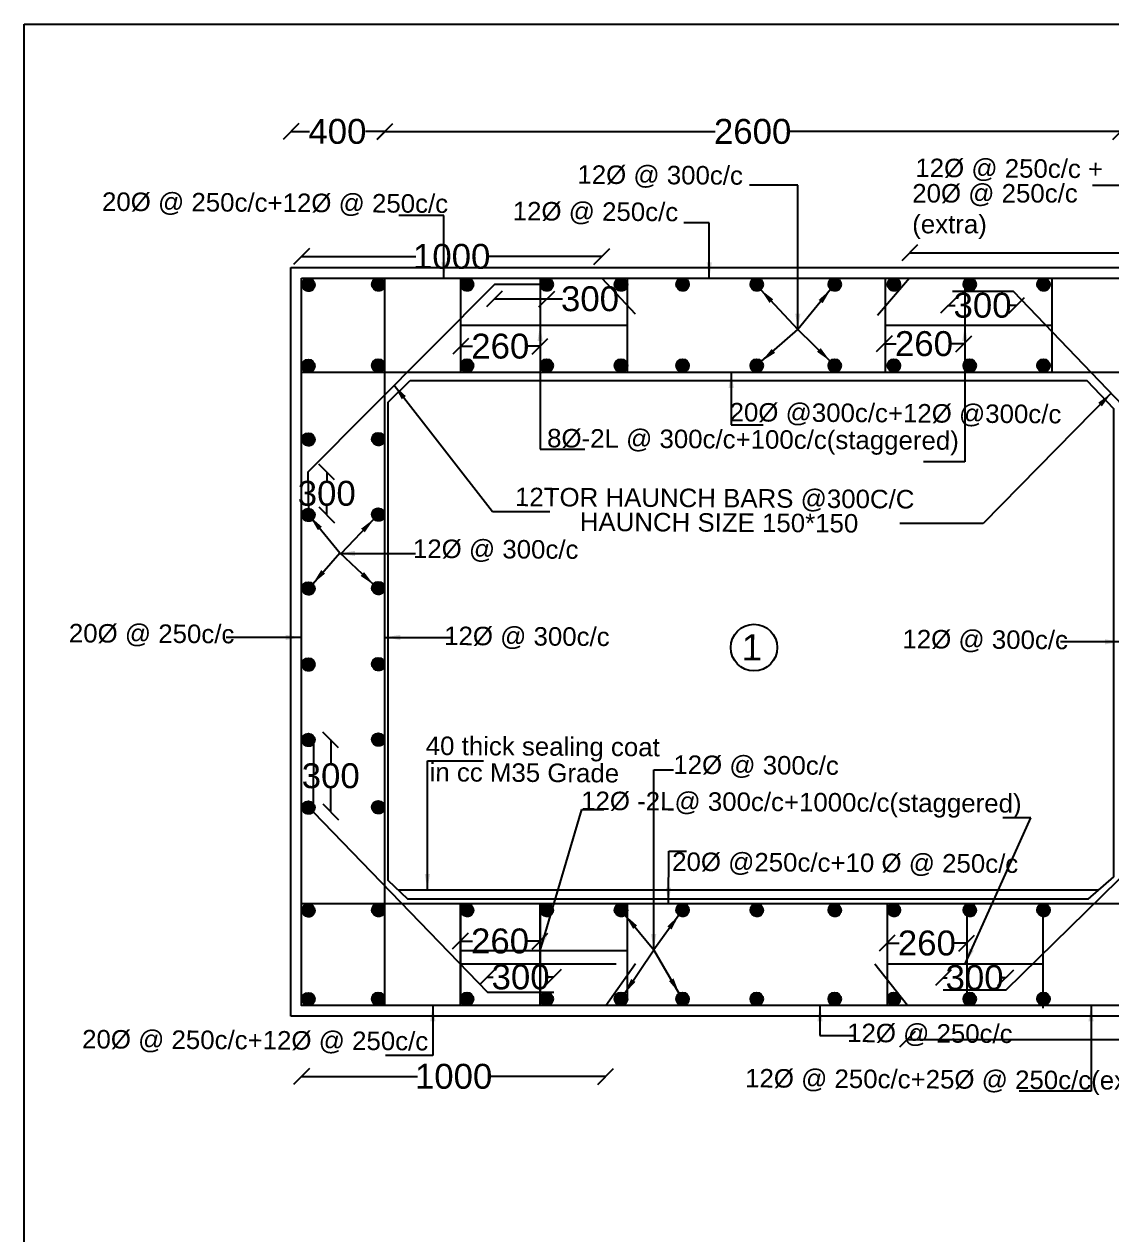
# Model space of a CAD drawing. Header units: millimetres. Extents: x 5124 to 6568637, y 2311 to 91879094.
# Drawn here: x 3824501 to 3831051, y 45946554 to 45953844 of the extents above; entities that cross this region are included whole.
import ezdxf

# ---------------------------------------------------------------- set-up
doc = ezdxf.new("R2010")
doc.units = ezdxf.units.MM
doc.header["$MEASUREMENT"] = 0
doc.layers.add('DIMENSION', color=7, linetype='Continuous')
doc.layers.add('DRAWING', color=7, linetype='Continuous')
doc.styles.get("Standard").update_dxf_attribs({"font": 'arial.ttf', "height": 150})
doc.dimstyles.get("Standard").update_dxf_attribs({"dimtxt": 200, "dimasz": 110, "dimexe": 0.18, "dimexo": 0.0625, "dimgap": 0.09, "dimtad": 0, "dimtih": 1, "dimtoh": 1, "dimdec": 0, "dimzin": 0, "dimdsep": 46, "dimtxsty": 'Standard', "dimblk": 'OBLIQUE', "dimcen": 0.09, "dimse1": 1, "dimse2": 1, "dimadec": 0, "dimazin": 0, "dimtfac": 1, "dimtdec": 0, "dimtofl": 0, "dimtmove": 0, "dimatfit": 3, "dimfxl": 1, "dimtolj": 1, "dimtzin": 0, "dimarcsym": 0})

# ---------------------------------------------------------------- blocks, each defined once
blk = doc.blocks.new('_Oblique')
at = {"color": 0, "linetype": 'ByBlock', "lineweight": -2}
blk.add_line((-0.5, -0.5), (0.5, 0.5), dxfattribs=at)
blk = doc.blocks.new('*D69')
at = {"layer": 'Defpoints', "color": 0, "transparency": 16777216}
for p in [(3827979.7, 45952445), (3826170.5, 45952314.9), (3827979.7, 45952314.9)]:
    blk.add_point(p, dxfattribs=at)
at = {"layer": 'DIMENSION', "color": 0, "lineweight": -2, "transparency": 16777216}
for p, q in [((3826170.5, 45952445), (3826858.4, 45952445)), ((3827979.7, 45952445), (3827291.9, 45952445))]:
    blk.add_line(p, q, dxfattribs=at)
at = {"layer": 'DIMENSION', "color": 0, "lineweight": -2, "transparency": 16777216, "xscale": 95, "yscale": 95, "zscale": 95, "rotation": 180}
blk.add_blockref('_Oblique', (3826170.5, 45952445), dxfattribs=at)
at = {"layer": 'DIMENSION', "color": 0, "lineweight": -2, "transparency": 16777216, "xscale": 95, "yscale": 95, "zscale": 95}
blk.add_blockref('_Oblique', (3827979.7, 45952445), dxfattribs=at)
at = {"layer": 'DIMENSION', "color": 0, "transparency": 16777216, "insert": (3827075.1, 45952445), "char_height": 150, "attachment_point": 5}
blk.add_mtext('\\A1;1000', dxfattribs=at)
blk = doc.blocks.new('*D65')
at = {"layer": 'Defpoints', "color": 0, "transparency": 16777216}
for p in [(3826674.1, 45953197.7), (3826107.2, 45952378.3), (3826674.1, 45952378.3)]:
    blk.add_point(p, dxfattribs=at)
at = {"layer": 'DIMENSION', "color": 0, "lineweight": -2, "transparency": 16777216}
for p, q in [((3826107.2, 45953197.7), (3826218.2, 45953197.7)), ((3826674.1, 45953197.7), (3826555.4, 45953197.7))]:
    blk.add_line(p, q, dxfattribs=at)
at = {"layer": 'DIMENSION', "color": 0, "lineweight": -2, "transparency": 16777216, "xscale": 95, "yscale": 95, "zscale": 95, "rotation": 180}
blk.add_blockref('_Oblique', (3826107.2, 45953197.7), dxfattribs=at)
at = {"layer": 'DIMENSION', "color": 0, "lineweight": -2, "transparency": 16777216, "xscale": 95, "yscale": 95, "zscale": 95}
blk.add_blockref('_Oblique', (3826674.1, 45953197.7), dxfattribs=at)
at = {"layer": 'DIMENSION', "color": 0, "transparency": 16777216, "insert": (3826386.8, 45953197.7), "char_height": 150, "attachment_point": 5}
blk.add_mtext('\\A1;400', dxfattribs=at)
blk = doc.blocks.new('*D70')
at = {"layer": 'Defpoints', "color": 0, "transparency": 16777216}
for p in [(3831104, 45953197.6), (3826671.3, 45952314.9), (3831104, 45952314.9)]:
    blk.add_point(p, dxfattribs=at)
at = {"layer": 'DIMENSION', "color": 0, "lineweight": -2, "transparency": 16777216}
for p, q in [((3826671.3, 45953197.6), (3828662.6, 45953197.6)), ((3831104, 45953197.6), (3829112.8, 45953197.6))]:
    blk.add_line(p, q, dxfattribs=at)
at = {"layer": 'DIMENSION', "color": 0, "lineweight": -2, "transparency": 16777216, "xscale": 95, "yscale": 95, "zscale": 95, "rotation": 180}
blk.add_blockref('_Oblique', (3826671.3, 45953197.6), dxfattribs=at)
at = {"layer": 'DIMENSION', "color": 0, "lineweight": -2, "transparency": 16777216, "xscale": 95, "yscale": 95, "zscale": 95}
blk.add_blockref('_Oblique', (3831104, 45953197.6), dxfattribs=at)
at = {"layer": 'DIMENSION', "color": 0, "transparency": 16777216, "insert": (3828887.7, 45953197.6), "char_height": 150, "attachment_point": 5}
blk.add_mtext('\\A1;2600', dxfattribs=at)
blk = doc.blocks.new('*D73')
at = {"layer": 'Defpoints', "color": 0, "transparency": 16777216}
for p in [(3832876.3, 45952467.1), (3829833.2, 45952314.9), (3832876.3, 45952314.9)]:
    blk.add_point(p, dxfattribs=at)
at = {"layer": 'DIMENSION', "color": 0, "lineweight": -2, "transparency": 16777216}
for p, q in [((3829833.2, 45952467.1), (3831138, 45952467.1)), ((3832876.3, 45952467.1), (3831571.5, 45952467.1))]:
    blk.add_line(p, q, dxfattribs=at)
at = {"layer": 'DIMENSION', "color": 0, "lineweight": -2, "transparency": 16777216, "xscale": 95, "yscale": 95, "zscale": 95, "rotation": 180}
blk.add_blockref('_Oblique', (3829833.2, 45952467.1), dxfattribs=at)
at = {"layer": 'DIMENSION', "color": 0, "lineweight": -2, "transparency": 16777216, "xscale": 95, "yscale": 95, "zscale": 95}
blk.add_blockref('_Oblique', (3832876.3, 45952467.1), dxfattribs=at)
at = {"layer": 'DIMENSION', "color": 0, "transparency": 16777216, "insert": (3831354.7, 45952467.1), "char_height": 150, "attachment_point": 5}
blk.add_mtext('\\A1;1500', dxfattribs=at)
blk = doc.blocks.new('*D121')
at = {"layer": 'Defpoints', "color": 0, "transparency": 16777216}
for p in [(3830067.3, 45952230.7), (3830477.8, 45952215.3), (3830477.8, 45952150.7)]:
    blk.add_point(p, dxfattribs=at)
at = {"layer": 'DIMENSION', "color": 0, "lineweight": -2, "transparency": 16777216}
for p, q in [((3830067.3, 45952150.7), (3830107.1, 45952150.7)), ((3830477.8, 45952150.7), (3830438, 45952150.7))]:
    blk.add_line(p, q, dxfattribs=at)
at = {"layer": 'DIMENSION', "color": 0, "lineweight": -2, "transparency": 16777216, "xscale": 95, "yscale": 95, "zscale": 95, "rotation": 180}
blk.add_blockref('_Oblique', (3830067.3, 45952150.7), dxfattribs=at)
at = {"layer": 'DIMENSION', "color": 0, "lineweight": -2, "transparency": 16777216, "xscale": 95, "yscale": 95, "zscale": 95}
blk.add_blockref('_Oblique', (3830477.8, 45952150.7), dxfattribs=at)
at = {"layer": 'DIMENSION', "color": 0, "transparency": 16777216, "insert": (3830272.5, 45952150.7), "char_height": 150, "attachment_point": 5}
blk.add_mtext('\\A1;300', dxfattribs=at)
blk = doc.blocks.new('*D75')
at = {"layer": 'Defpoints', "color": 0, "transparency": 16777216}
for p in [(3827332.1, 45952276.7), (3827647.9, 45952276.7), (3827647.9, 45952189.8)]:
    blk.add_point(p, dxfattribs=at)
at = {"layer": 'DIMENSION', "color": 0, "lineweight": -2, "transparency": 16777216}
for p, q in [((3827332.1, 45952189.8), (3827647.9, 45952189.8)), ((3827647.9, 45952189.8), (3827742.9, 45952189.8))]:
    blk.add_line(p, q, dxfattribs=at)
at = {"layer": 'DIMENSION', "color": 0, "lineweight": -2, "transparency": 16777216, "xscale": 95, "yscale": 95, "zscale": 95, "rotation": 180}
blk.add_blockref('_Oblique', (3827332.1, 45952189.8), dxfattribs=at)
at = {"layer": 'DIMENSION', "color": 0, "lineweight": -2, "transparency": 16777216, "xscale": 95, "yscale": 95, "zscale": 95}
blk.add_blockref('_Oblique', (3827647.9, 45952189.8), dxfattribs=at)
at = {"layer": 'DIMENSION', "color": 0, "transparency": 16777216, "insert": (3827908.3, 45952189.8), "char_height": 150, "attachment_point": 5}
blk.add_mtext('\\A1;300', dxfattribs=at)
blk = doc.blocks.new('*D76')
at = {"layer": 'Defpoints', "color": 0, "transparency": 16777216}
for p in [(3826208.6, 45951147.1), (3826322.7, 45951147.1), (3826212.4, 45950889.3)]:
    blk.add_point(p, dxfattribs=at)
at = {"layer": 'DIMENSION', "color": 0, "lineweight": -2, "transparency": 16777216}
for p, q in [((3826322.7, 45951147.1), (3826322.7, 45951094.9)), ((3826322.7, 45950889.3), (3826322.7, 45950941.5))]:
    blk.add_line(p, q, dxfattribs=at)
at = {"layer": 'DIMENSION', "color": 0, "lineweight": -2, "transparency": 16777216, "xscale": 95, "yscale": 95, "zscale": 95}
for p, rotation in [((3826322.7, 45951147.1), 90), ((3826322.7, 45950889.3), 270)]:
    blk.add_blockref('_Oblique', p, dxfattribs=dict(at, rotation=rotation))
at = {"layer": 'DIMENSION', "color": 0, "transparency": 16777216, "insert": (3826322.7, 45951018.2), "char_height": 150, "attachment_point": 5}
blk.add_mtext('\\A1;300', dxfattribs=at)
blk = doc.blocks.new('*D122')
at = {"layer": 'Defpoints', "color": 0, "transparency": 16777216}
for p in [(3826250.7, 45949533.9), (3826241.2, 45949101.2), (3826346.6, 45949101.2)]:
    blk.add_point(p, dxfattribs=at)
at = {"layer": 'DIMENSION', "color": 0, "lineweight": -2, "transparency": 16777216}
for p, q in [((3826346.6, 45949533.9), (3826346.6, 45949394.2)), ((3826346.6, 45949101.2), (3826346.6, 45949240.9))]:
    blk.add_line(p, q, dxfattribs=at)
at = {"layer": 'DIMENSION', "color": 0, "lineweight": -2, "transparency": 16777216, "xscale": 95, "yscale": 95, "zscale": 95}
for p, rotation in [((3826346.6, 45949533.9), 90), ((3826346.6, 45949101.2), 270)]:
    blk.add_blockref('_Oblique', p, dxfattribs=dict(at, rotation=rotation))
at = {"layer": 'DIMENSION', "color": 0, "transparency": 16777216, "insert": (3826346.6, 45949317.5), "char_height": 150, "attachment_point": 5}
blk.add_mtext('\\A1;300', dxfattribs=at)
blk = doc.blocks.new('*D123')
at = {"layer": 'Defpoints', "color": 0, "transparency": 16777216}
for p in [(3827290.5, 45948106), (3827290.5, 45948015.2), (3827689.8, 45948015.2)]:
    blk.add_point(p, dxfattribs=at)
at = {"layer": 'DIMENSION', "color": 0, "lineweight": -2, "transparency": 16777216}
for p, q in [((3827290.5, 45948106), (3827324.7, 45948106)), ((3827689.8, 45948106), (3827655.7, 45948106))]:
    blk.add_line(p, q, dxfattribs=at)
at = {"layer": 'DIMENSION', "color": 0, "lineweight": -2, "transparency": 16777216, "xscale": 95, "yscale": 95, "zscale": 95, "rotation": 180}
blk.add_blockref('_Oblique', (3827290.5, 45948106), dxfattribs=at)
at = {"layer": 'DIMENSION', "color": 0, "lineweight": -2, "transparency": 16777216, "xscale": 95, "yscale": 95, "zscale": 95}
blk.add_blockref('_Oblique', (3827689.8, 45948106), dxfattribs=at)
at = {"layer": 'DIMENSION', "color": 0, "transparency": 16777216, "insert": (3827490.2, 45948106), "char_height": 150, "attachment_point": 5}
blk.add_mtext('\\A1;300', dxfattribs=at)
blk = doc.blocks.new('*D126')
at = {"layer": 'Defpoints', "color": 0, "transparency": 16777216}
for p in [(3830036.1, 45948102.1), (3830036.1, 45948028), (3830412.6, 45948028)]:
    blk.add_point(p, dxfattribs=at)
at = {"layer": 'DIMENSION', "color": 0, "lineweight": -2, "transparency": 16777216}
for p, q in [((3830036.1, 45948102.1), (3830058.9, 45948102.1)), ((3830412.6, 45948102.1), (3830389.9, 45948102.1))]:
    blk.add_line(p, q, dxfattribs=at)
at = {"layer": 'DIMENSION', "color": 0, "lineweight": -2, "transparency": 16777216, "xscale": 95, "yscale": 95, "zscale": 95, "rotation": 180}
blk.add_blockref('_Oblique', (3830036.1, 45948102.1), dxfattribs=at)
at = {"layer": 'DIMENSION', "color": 0, "lineweight": -2, "transparency": 16777216, "xscale": 95, "yscale": 95, "zscale": 95}
blk.add_blockref('_Oblique', (3830412.6, 45948102.1), dxfattribs=at)
at = {"layer": 'DIMENSION', "color": 0, "transparency": 16777216, "insert": (3830224.4, 45948102.1), "char_height": 150, "attachment_point": 5}
blk.add_mtext('\\A1;300', dxfattribs=at)
blk = doc.blocks.new('*D124')
at = {"layer": 'Defpoints', "color": 0, "transparency": 16777216}
for p in [(3829819.9, 45947934.7), (3832817, 45947934.7), (3832817, 45947730.4)]:
    blk.add_point(p, dxfattribs=at)
at = {"layer": 'DIMENSION', "color": 0, "lineweight": -2, "transparency": 16777216}
for p, q in [((3829819.9, 45947730.4), (3831148.4, 45947730.4)), ((3832817, 45947730.4), (3831581.9, 45947730.4))]:
    blk.add_line(p, q, dxfattribs=at)
at = {"layer": 'DIMENSION', "color": 0, "lineweight": -2, "transparency": 16777216, "xscale": 95, "yscale": 95, "zscale": 95, "rotation": 180}
blk.add_blockref('_Oblique', (3829819.9, 45947730.4), dxfattribs=at)
at = {"layer": 'DIMENSION', "color": 0, "lineweight": -2, "transparency": 16777216, "xscale": 95, "yscale": 95, "zscale": 95}
blk.add_blockref('_Oblique', (3832817, 45947730.4), dxfattribs=at)
at = {"layer": 'DIMENSION', "color": 0, "transparency": 16777216, "insert": (3831365.1, 45947730.4), "char_height": 150, "attachment_point": 5}
blk.add_mtext('\\A1;1500', dxfattribs=at)
blk = doc.blocks.new('*D125')
at = {"layer": 'Defpoints', "color": 0, "lineweight": -2, "transparency": 16777216}
for p, q in [((3829697.2, 45948310.2), (3829770.3, 45948310.2)), ((3830177.1, 45948310.2), (3830104, 45948310.2))]:
    blk.add_line(p, q, dxfattribs=at)
at = {"layer": 'Defpoints', "color": 0, "transparency": 16777216}
for p in [(3829697.2, 45948310.2), (3830177.1, 45948310.2), (3830177.1, 45948310.2)]:
    blk.add_point(p, dxfattribs=at)
at = {"layer": 'Defpoints', "color": 0, "lineweight": -2, "transparency": 16777216, "xscale": 95, "yscale": 95, "zscale": 95, "rotation": 180}
blk.add_blockref('_Oblique', (3829697.2, 45948310.2), dxfattribs=at)
at = {"layer": 'Defpoints', "color": 0, "lineweight": -2, "transparency": 16777216, "xscale": 95, "yscale": 95, "zscale": 95}
blk.add_blockref('_Oblique', (3830177.1, 45948310.2), dxfattribs=at)
at = {"layer": 'Defpoints', "color": 0, "transparency": 16777216, "insert": (3829937.1, 45948310.2), "char_height": 150, "attachment_point": 5}
blk.add_mtext('\\A1;260', dxfattribs=at)
blk = doc.blocks.new('*D112')
at = {"layer": 'Defpoints', "color": 0, "lineweight": -2, "transparency": 16777216}
for p, q in [((3827129.4, 45951904.5), (3827201.1, 45951904.5)), ((3827606.4, 45951904.5), (3827534.7, 45951904.5))]:
    blk.add_line(p, q, dxfattribs=at)
at = {"layer": 'Defpoints', "color": 0, "transparency": 16777216}
for p in [(3827129.4, 45951904.5), (3827606.4, 45951904.5), (3827606.4, 45948310.2)]:
    blk.add_point(p, dxfattribs=at)
at = {"layer": 'Defpoints', "color": 0, "lineweight": -2, "transparency": 16777216, "xscale": 95, "yscale": 95, "zscale": 95, "rotation": 180}
blk.add_blockref('_Oblique', (3827129.4, 45951904.5), dxfattribs=at)
at = {"layer": 'Defpoints', "color": 0, "lineweight": -2, "transparency": 16777216, "xscale": 95, "yscale": 95, "zscale": 95}
blk.add_blockref('_Oblique', (3827606.4, 45951904.5), dxfattribs=at)
at = {"layer": 'Defpoints', "color": 0, "transparency": 16777216, "insert": (3827367.9, 45951904.5), "char_height": 150, "attachment_point": 5}
blk.add_mtext('\\A1;260', dxfattribs=at)
blk = doc.blocks.new('*D120')
at = {"layer": 'Defpoints', "color": 0, "lineweight": -2, "transparency": 16777216}
for p, q in [((3829679.8, 45951919.6), (3829752.9, 45951919.6)), ((3830159.7, 45951919.6), (3830086.6, 45951919.6))]:
    blk.add_line(p, q, dxfattribs=at)
at = {"layer": 'Defpoints', "color": 0, "transparency": 16777216}
for p in [(3829679.8, 45951919.6), (3830159.7, 45951919.6), (3830159.7, 45951919.6)]:
    blk.add_point(p, dxfattribs=at)
at = {"layer": 'Defpoints', "color": 0, "lineweight": -2, "transparency": 16777216, "xscale": 95, "yscale": 95, "zscale": 95, "rotation": 180}
blk.add_blockref('_Oblique', (3829679.8, 45951919.6), dxfattribs=at)
at = {"layer": 'Defpoints', "color": 0, "lineweight": -2, "transparency": 16777216, "xscale": 95, "yscale": 95, "zscale": 95}
blk.add_blockref('_Oblique', (3830159.7, 45951919.6), dxfattribs=at)
at = {"layer": 'Defpoints', "color": 0, "transparency": 16777216, "insert": (3829919.7, 45951919.6), "char_height": 150, "attachment_point": 5}
blk.add_mtext('\\A1;260', dxfattribs=at)
blk = doc.blocks.new('*D127')
at = {"layer": 'Defpoints', "color": 0, "transparency": 16777216}
for p in [(3826170.5, 45947934.7), (3828002.9, 45947934.7), (3828002.9, 45947507.5)]:
    blk.add_point(p, dxfattribs=at)
at = {"layer": 'DRAWING', "color": 0, "lineweight": -2, "transparency": 16777216}
for p, q in [((3826170.5, 45947507.5), (3826869.9, 45947507.5)), ((3828002.9, 45947507.5), (3827303.4, 45947507.5))]:
    blk.add_line(p, q, dxfattribs=at)
at = {"layer": 'DRAWING', "color": 0, "lineweight": -2, "transparency": 16777216, "xscale": 95, "yscale": 95, "zscale": 95, "rotation": 180}
blk.add_blockref('_Oblique', (3826170.5, 45947507.5), dxfattribs=at)
at = {"layer": 'DRAWING', "color": 0, "lineweight": -2, "transparency": 16777216, "xscale": 95, "yscale": 95, "zscale": 95}
blk.add_blockref('_Oblique', (3828002.9, 45947507.5), dxfattribs=at)
at = {"layer": 'DRAWING', "color": 0, "transparency": 16777216, "insert": (3827086.7, 45947507.5), "char_height": 150, "attachment_point": 5}
blk.add_mtext('\\A1;1000', dxfattribs=at)
blk = doc.blocks.new('*D128')
at = {"layer": 'Defpoints', "color": 0, "transparency": 16777216}
for p in [(3827126.4, 45948322.5), (3827606.4, 45948322.5), (3827606.4, 45948322.5)]:
    blk.add_point(p, dxfattribs=at)
at = {"layer": 'DRAWING', "color": 0, "lineweight": -2, "transparency": 16777216}
for p, q in [((3827126.4, 45948322.5), (3827199.6, 45948322.5)), ((3827606.4, 45948322.5), (3827533.2, 45948322.5))]:
    blk.add_line(p, q, dxfattribs=at)
at = {"layer": 'DRAWING', "color": 0, "lineweight": -2, "transparency": 16777216, "xscale": 95, "yscale": 95, "zscale": 95, "rotation": 180}
blk.add_blockref('_Oblique', (3827126.4, 45948322.5), dxfattribs=at)
at = {"layer": 'DRAWING', "color": 0, "lineweight": -2, "transparency": 16777216, "xscale": 95, "yscale": 95, "zscale": 95}
blk.add_blockref('_Oblique', (3827606.4, 45948322.5), dxfattribs=at)
at = {"layer": 'DRAWING', "color": 0, "transparency": 16777216, "insert": (3827366.4, 45948322.5), "char_height": 150, "attachment_point": 5}
blk.add_mtext('\\A1;260', dxfattribs=at)

msp = doc.modelspace()

# ---------------------------------------------------------------- hatches: boundary and pattern name
at = {"layer": 'DRAWING'}
h = msp.add_hatch(dxfattribs=at)
h.set_pattern_fill('ANSI31', color=256, scale=0.506239, style=0)
h.set_pattern_definition([(45, (2006728.66856, 22693102.06912), (-0.04474567227195, 0.04474567227195), [])])
h.paths.add_polyline_path([(3826250.7, 45952274.8, 1), (3826174.1, 45952274.8, 1)])
h = msp.add_hatch(dxfattribs=at)
h.set_pattern_fill('ANSI31', color=256, scale=0.506239, style=0)
h.set_pattern_definition([(45, (2007149.336753, 22693104.008806), (-0.04474567227195, 0.04474567227195), [])])
h.paths.add_polyline_path([(3826671.4, 45952276.7, 0.958694), (3826594.9, 45952279.9), (3826594.9, 45952273.5, 0.958694)])
h = msp.add_hatch(dxfattribs=at)
h.set_pattern_fill('ANSI31', color=256, scale=0.506239, style=0)
h.set_pattern_definition([(45, (2007684.345795, 22693104.008806), (-0.04474567227195, 0.04474567227195), [])])
h.paths.add_polyline_path([(3827206.4, 45952276.7, 0.958694), (3827129.9, 45952279.9), (3827129.9, 45952273.5, 0.958694)])
h = msp.add_hatch(dxfattribs=at)
h.set_pattern_fill('ANSI31', color=256, scale=0.506239, style=0)
h.set_pattern_definition([(45, (2008164.125485, 22693104.008806), (-0.04474567227195, 0.04474567227195), [])])
h.paths.add_polyline_path([(3827686.2, 45952276.7, 0.958694), (3827609.7, 45952279.9), (3827609.7, 45952273.5, 0.958694)])
h = msp.add_hatch(dxfattribs=at)
h.set_pattern_fill('ANSI31', color=256, scale=0.506239, style=0)
h.set_pattern_definition([(45, (2008611.30929, 22693104.008806), (-0.04474567227195, 0.04474567227195), [])])
h.paths.add_polyline_path([(3828133.4, 45952276.7, 0.958694), (3828056.8, 45952279.9), (3828056.8, 45952273.5, 0.958694)])
h = msp.add_hatch(dxfattribs=at)
h.set_pattern_fill('ANSI31', color=256, scale=0.506239, style=0)
h.set_pattern_definition([(45, (2008981.76296, 22693104.008806), (-0.04474567227195, 0.04474567227195), [])])
h.paths.add_polyline_path([(3828503.8, 45952276.7, 0.958694), (3828427.3, 45952279.9), (3828427.3, 45952273.5, 0.958694)])
h = msp.add_hatch(dxfattribs=at)
h.set_pattern_fill('ANSI31', color=256, scale=0.506239, style=0)
h.set_pattern_definition([(45, (2009428.94677, 22693104.008806), (-0.04474567227195, 0.04474567227195), [])])
h.paths.add_polyline_path([(3828951, 45952276.7, 0.958694), (3828874.5, 45952279.9), (3828874.5, 45952273.5, 0.958694)])
h = msp.add_hatch(dxfattribs=at)
h.set_pattern_fill('ANSI31', color=256, scale=0.506239, style=0)
h.set_pattern_definition([(45, (2009898.269814, 22693104.008806), (-0.04474567227195, 0.04474567227195), [])])
h.paths.add_polyline_path([(3829420.3, 45952276.7, 0.958694), (3829343.8, 45952279.9), (3829343.8, 45952273.5, 0.958694)])
h = msp.add_hatch(dxfattribs=at)
h.set_pattern_fill('ANSI31', color=256, scale=0.506239, style=0)
h.set_pattern_definition([(45, (2010254.588987, 22693104.008806), (-0.04474567227195, 0.04474567227195), [])])
h.paths.add_polyline_path([(3829776.7, 45952276.7, 0.958694), (3829700.1, 45952279.9), (3829700.1, 45952273.5, 0.958694)])
h = msp.add_hatch(dxfattribs=at)
h.set_pattern_fill('ANSI31', color=256, scale=0.506239, style=0)
h.set_pattern_definition([(45, (2010711.724634, 22693104.008806), (-0.04474567227195, 0.04474567227195), [])])
h.paths.add_polyline_path([(3830233.8, 45952276.7, 0.958694), (3830157.3, 45952279.9), (3830157.3, 45952273.5, 0.958694)])
h = msp.add_hatch(dxfattribs=at)
h.set_pattern_fill('ANSI31', color=256, scale=0.506239, style=0)
h.set_pattern_definition([(45, (2011155.87962, 22693104.008806), (-0.04474567227195, 0.04474567227195), [])])
h.paths.add_polyline_path([(3830678, 45952276.7, 0.958694), (3830601.4, 45952279.9), (3830601.4, 45952273.5, 0.958694)])
h = msp.add_hatch(dxfattribs=at)
h.set_pattern_fill('ANSI31', color=256, scale=0.506239, style=0)
h.set_pattern_definition([(45, (2006728.66856, 22692614.12355), (-0.04474567227195, 0.04474567227195), [])])
h.paths.add_polyline_path([(3826250.7, 45951786.8, 1), (3826174.1, 45951786.8, 1)])
h = msp.add_hatch(dxfattribs=at)
h.set_pattern_fill('ANSI31', color=256, scale=0.506239, style=0)
h.set_pattern_definition([(45, (2007149.336753, 22692616.06324), (-0.04474567227195, 0.04474567227195), [])])
h.paths.add_polyline_path([(3826671.4, 45951788.8, 0.958694), (3826594.9, 45951792), (3826594.9, 45951785.5, 0.958694)])
h = msp.add_hatch(dxfattribs=at)
h.set_pattern_fill('ANSI31', color=256, scale=0.506239, style=0)
h.set_pattern_definition([(45, (2007684.345795, 22692616.06324), (-0.04474567227195, 0.04474567227195), [])])
h.paths.add_polyline_path([(3827206.4, 45951788.8, 0.958694), (3827129.9, 45951792), (3827129.9, 45951785.5, 0.958694)])
h = msp.add_hatch(dxfattribs=at)
h.set_pattern_fill('ANSI31', color=256, scale=0.506239, style=0)
h.set_pattern_definition([(45, (2008164.125485, 22692616.06324), (-0.04474567227195, 0.04474567227195), [])])
h.paths.add_polyline_path([(3827686.2, 45951788.8, 0.958694), (3827609.7, 45951792), (3827609.7, 45951785.5, 0.958694)])
h = msp.add_hatch(dxfattribs=at)
h.set_pattern_fill('ANSI31', color=256, scale=0.506239, style=0)
h.set_pattern_definition([(45, (2008611.30929, 22692616.06324), (-0.04474567227195, 0.04474567227195), [])])
h.paths.add_polyline_path([(3828133.4, 45951788.8, 0.958694), (3828056.8, 45951792), (3828056.8, 45951785.5, 0.958694)])
h = msp.add_hatch(dxfattribs=at)
h.set_pattern_fill('ANSI31', color=256, scale=0.506239, style=0)
h.set_pattern_definition([(45, (2008981.76296, 22692616.06324), (-0.04474567227195, 0.04474567227195), [])])
h.paths.add_polyline_path([(3828503.8, 45951788.8, 0.958694), (3828427.3, 45951792), (3828427.3, 45951785.5, 0.958694)])
h = msp.add_hatch(dxfattribs=at)
h.set_pattern_fill('ANSI31', color=256, scale=0.506239, style=0)
h.set_pattern_definition([(45, (2009428.94677, 22692616.06324), (-0.04474567227195, 0.04474567227195), [])])
h.paths.add_polyline_path([(3828951, 45951788.8, 0.958694), (3828874.5, 45951792), (3828874.5, 45951785.5, 0.958694)])
h = msp.add_hatch(dxfattribs=at)
h.set_pattern_fill('ANSI31', color=256, scale=0.506239, style=0)
h.set_pattern_definition([(45, (2009898.269814, 22692616.06324), (-0.04474567227195, 0.04474567227195), [])])
h.paths.add_polyline_path([(3829420.3, 45951788.8, 0.958694), (3829343.8, 45951792), (3829343.8, 45951785.5, 0.958694)])
h = msp.add_hatch(dxfattribs=at)
h.set_pattern_fill('ANSI31', color=256, scale=0.506239, style=0)
h.set_pattern_definition([(45, (2010254.588987, 22692616.06324), (-0.04474567227195, 0.04474567227195), [])])
h.paths.add_polyline_path([(3829776.7, 45951788.8, 0.958694), (3829700.1, 45951792), (3829700.1, 45951785.5, 0.958694)])
h = msp.add_hatch(dxfattribs=at)
h.set_pattern_fill('ANSI31', color=256, scale=0.506239, style=0)
h.set_pattern_definition([(45, (2010711.724634, 22692616.06324), (-0.04474567227195, 0.04474567227195), [])])
h.paths.add_polyline_path([(3830233.8, 45951788.8, 0.958694), (3830157.3, 45951792), (3830157.3, 45951785.5, 0.958694)])
h = msp.add_hatch(dxfattribs=at)
h.set_pattern_fill('ANSI31', color=256, scale=0.506239, style=0)
h.set_pattern_definition([(45, (2011155.87962, 22692616.06324), (-0.04474567227195, 0.04474567227195), [])])
h.paths.add_polyline_path([(3830678, 45951788.8, 0.958694), (3830601.4, 45951792), (3830601.4, 45951785.5, 0.958694)])
h = msp.add_hatch(dxfattribs=at)
h.set_pattern_fill('ANSI31', color=256, scale=0.506239, style=0)
h.set_pattern_definition([(45, (2006728.66856, 22692171.172684), (-0.04474567227195, 0.04474567227195), [])])
h.paths.add_polyline_path([(3826250.7, 45951343.9, 1), (3826174.1, 45951343.9, 1)])
h = msp.add_hatch(dxfattribs=at)
h.set_pattern_fill('ANSI31', color=256, scale=0.506239, style=0)
h.set_pattern_definition([(45, (2007149.336753, 22692173.11237), (-0.04474567227195, 0.04474567227195), [])])
h.paths.add_polyline_path([(3826671.4, 45951345.8, 0.958694), (3826594.9, 45951349.1), (3826594.9, 45951342.6, 0.958694)])
h = msp.add_hatch(dxfattribs=at)
h.set_pattern_fill('ANSI31', color=256, scale=0.506239, style=0)
h.set_pattern_definition([(45, (2006728.66856, 22691716.61714), (-0.04474567227195, 0.04474567227195), [])])
h.paths.add_polyline_path([(3826250.7, 45950889.3, 1), (3826174.1, 45950889.3, 1)])
h = msp.add_hatch(dxfattribs=at)
h.set_pattern_fill('ANSI31', color=256, scale=0.506239, style=0)
h.set_pattern_definition([(45, (2007149.336753, 22691718.556824), (-0.04474567227195, 0.04474567227195), [])])
h.paths.add_polyline_path([(3826671.4, 45950891.3, 0.958694), (3826594.9, 45950894.5), (3826594.9, 45950888, 0.958694)])
h = msp.add_hatch(dxfattribs=at)
h.set_pattern_fill('ANSI31', color=256, scale=0.506239, style=0)
h.set_pattern_definition([(45, (2006728.66856, 22691273.866926), (-0.04474567227195, 0.04474567227195), [])])
h.paths.add_polyline_path([(3826250.7, 45950446.6, 1), (3826174.1, 45950446.6, 1)])
h = msp.add_hatch(dxfattribs=at)
h.set_pattern_fill('ANSI31', color=256, scale=0.506239, style=0)
h.set_pattern_definition([(45, (2007149.336753, 22691275.80661), (-0.04474567227195, 0.04474567227195), [])])
h.paths.add_polyline_path([(3826671.4, 45950448.5, 0.958694), (3826594.9, 45950451.7), (3826594.9, 45950445.3, 0.958694)])
h = msp.add_hatch(dxfattribs=at)
h.set_pattern_fill('ANSI31', color=256, scale=0.506239, style=0)
h.set_pattern_definition([(45, (2006728.66856, 22690815.666106), (-0.04474567227195, 0.04474567227195), [])])
h.paths.add_polyline_path([(3826250.7, 45949988.4, 1), (3826174.1, 45949988.4, 1)])
h = msp.add_hatch(dxfattribs=at)
h.set_pattern_fill('ANSI31', color=256, scale=0.506239, style=0)
h.set_pattern_definition([(45, (2007149.336753, 22690817.60579), (-0.04474567227195, 0.04474567227195), [])])
h.paths.add_polyline_path([(3826671.4, 45949990.3, 0.958694), (3826594.9, 45949993.5), (3826594.9, 45949987.1, 0.958694)])
h = msp.add_hatch(dxfattribs=at)
h.set_pattern_fill('ANSI31', color=256, scale=0.506239, style=0)
h.set_pattern_definition([(45, (2006728.66856, 22690361.144), (-0.04474567227195, 0.04474567227195), [])])
h.paths.add_polyline_path([(3826250.7, 45949533.9, 1), (3826174.1, 45949533.9, 1)])
h = msp.add_hatch(dxfattribs=at)
h.set_pattern_fill('ANSI31', color=256, scale=0.506239, style=0)
h.set_pattern_definition([(45, (2007149.336753, 22690363.08369), (-0.04474567227195, 0.04474567227195), [])])
h.paths.add_polyline_path([(3826671.4, 45949535.8, 0.958694), (3826594.9, 45949539), (3826594.9, 45949532.6, 0.958694)])
h = msp.add_hatch(dxfattribs=at)
h.set_pattern_fill('ANSI31', color=256, scale=0.506239, style=0)
h.set_pattern_definition([(45, (2006728.66856, 22689953.809794), (-0.04474567227195, 0.04474567227195), [])])
h.paths.add_polyline_path([(3826250.7, 45949126.5, 1), (3826174.1, 45949126.5, 1)])
h = msp.add_hatch(dxfattribs=at)
h.set_pattern_fill('ANSI31', color=256, scale=0.506239, style=0)
h.set_pattern_definition([(45, (2007149.336753, 22689955.74948), (-0.04474567227195, 0.04474567227195), [])])
h.paths.add_polyline_path([(3826671.4, 45949128.5, 0.958694), (3826594.9, 45949131.7), (3826594.9, 45949125.2, 0.958694)])
h = msp.add_hatch(dxfattribs=at)
h.set_pattern_fill('ANSI31', color=256, scale=0.506239, style=0)
h.set_pattern_definition([(45, (2006728.66856, 22689334.481206), (-0.04474567227195, 0.04474567227195), [])])
h.paths.add_polyline_path([(3826250.7, 45948507.2, 1), (3826174.1, 45948507.2, 1)])
h = msp.add_hatch(dxfattribs=at)
h.set_pattern_fill('ANSI31', color=256, scale=0.506239, style=0)
h.set_pattern_definition([(45, (2007149.336753, 22689336.42089), (-0.04474567227195, 0.04474567227195), [])])
h.paths.add_polyline_path([(3826671.4, 45948509.1, 0.958694), (3826594.9, 45948512.4), (3826594.9, 45948505.9, 0.958694)])
h = msp.add_hatch(dxfattribs=at)
h.set_pattern_fill('ANSI31', color=256, scale=0.506239, style=0)
h.set_pattern_definition([(45, (2007684.345795, 22689336.42089), (-0.04474567227195, 0.04474567227195), [])])
h.paths.add_polyline_path([(3827206.4, 45948509.1, 0.958694), (3827129.9, 45948512.4), (3827129.9, 45948505.9, 0.958694)])
h = msp.add_hatch(dxfattribs=at)
h.set_pattern_fill('ANSI31', color=256, scale=0.506239, style=0)
h.set_pattern_definition([(45, (2008164.125485, 22689336.42089), (-0.04474567227195, 0.04474567227195), [])])
h.paths.add_polyline_path([(3827686.2, 45948509.1, 0.958694), (3827609.7, 45948512.4), (3827609.7, 45948505.9, 0.958694)])
h = msp.add_hatch(dxfattribs=at)
h.set_pattern_fill('ANSI31', color=256, scale=0.506239, style=0)
h.set_pattern_definition([(45, (2008611.30929, 22689336.42089), (-0.04474567227195, 0.04474567227195), [])])
h.paths.add_polyline_path([(3828133.4, 45948509.1, 0.958694), (3828056.8, 45948512.4), (3828056.8, 45948505.9, 0.958694)])
h = msp.add_hatch(dxfattribs=at)
h.set_pattern_fill('ANSI31', color=256, scale=0.506239, style=0)
h.set_pattern_definition([(45, (2008981.76296, 22689336.42089), (-0.04474567227195, 0.04474567227195), [])])
h.paths.add_polyline_path([(3828503.8, 45948509.1, 0.958694), (3828427.3, 45948512.4), (3828427.3, 45948505.9, 0.958694)])
h = msp.add_hatch(dxfattribs=at)
h.set_pattern_fill('ANSI31', color=256, scale=0.506239, style=0)
h.set_pattern_definition([(45, (2009428.94677, 22689336.42089), (-0.04474567227195, 0.04474567227195), [])])
h.paths.add_polyline_path([(3828951, 45948509.1, 0.958694), (3828874.5, 45948512.4), (3828874.5, 45948505.9, 0.958694)])
h = msp.add_hatch(dxfattribs=at)
h.set_pattern_fill('ANSI31', color=256, scale=0.506239, style=0)
h.set_pattern_definition([(45, (2009898.269814, 22689336.42089), (-0.04474567227195, 0.04474567227195), [])])
h.paths.add_polyline_path([(3829420.3, 45948509.1, 0.958694), (3829343.8, 45948512.4), (3829343.8, 45948505.9, 0.958694)])
h = msp.add_hatch(dxfattribs=at)
h.set_pattern_fill('ANSI31', color=256, scale=0.506239, style=0)
h.set_pattern_definition([(45, (2010254.588987, 22689336.42089), (-0.04474567227195, 0.04474567227195), [])])
h.paths.add_polyline_path([(3829776.7, 45948509.1, 0.958694), (3829700.1, 45948512.4), (3829700.1, 45948505.9, 0.958694)])
h = msp.add_hatch(dxfattribs=at)
h.set_pattern_fill('ANSI31', color=256, scale=0.506239, style=0)
h.set_pattern_definition([(45, (2010711.724634, 22689336.42089), (-0.04474567227195, 0.04474567227195), [])])
h.paths.add_polyline_path([(3830233.8, 45948509.1, 0.958694), (3830157.3, 45948512.4), (3830157.3, 45948505.9, 0.958694)])
h = msp.add_hatch(dxfattribs=at)
h.set_pattern_fill('ANSI31', color=256, scale=0.506239, style=0)
h.set_pattern_definition([(45, (2011155.87962, 22689336.42089), (-0.04474567227195, 0.04474567227195), [])])
h.paths.add_polyline_path([(3830678, 45948509.1, 0.958694), (3830601.4, 45948512.4), (3830601.4, 45948505.9, 0.958694)])
h = msp.add_hatch(dxfattribs=at)
h.set_pattern_fill('ANSI31', color=256, scale=0.506239, style=0)
h.set_pattern_definition([(45, (2006728.66856, 22688800.298176), (-0.04474567227195, 0.04474567227195), [])])
h.paths.add_polyline_path([(3826250.7, 45947973, 1), (3826174.1, 45947973, 1)])
h = msp.add_hatch(dxfattribs=at)
h.set_pattern_fill('ANSI31', color=256, scale=0.506239, style=0)
h.set_pattern_definition([(45, (2007149.336753, 22688802.23786), (-0.04474567227195, 0.04474567227195), [])])
h.paths.add_polyline_path([(3826671.4, 45947974.9, 0.958694), (3826594.9, 45947978.2), (3826594.9, 45947971.7, 0.958694)])
h = msp.add_hatch(dxfattribs=at)
h.set_pattern_fill('ANSI31', color=256, scale=0.506239, style=0)
h.set_pattern_definition([(45, (2007684.345795, 22688802.23786), (-0.04474567227195, 0.04474567227195), [])])
h.paths.add_polyline_path([(3827206.4, 45947974.9, 0.958694), (3827129.9, 45947978.2), (3827129.9, 45947971.7, 0.958694)])
h = msp.add_hatch(dxfattribs=at)
h.set_pattern_fill('ANSI31', color=256, scale=0.506239, style=0)
h.set_pattern_definition([(45, (2008164.125485, 22688802.23786), (-0.04474567227195, 0.04474567227195), [])])
h.paths.add_polyline_path([(3827686.2, 45947974.9, 0.958694), (3827609.7, 45947978.2), (3827609.7, 45947971.7, 0.958694)])
h = msp.add_hatch(dxfattribs=at)
h.set_pattern_fill('ANSI31', color=256, scale=0.506239, style=0)
h.set_pattern_definition([(45, (2008611.30929, 22688802.23786), (-0.04474567227195, 0.04474567227195), [])])
h.paths.add_polyline_path([(3828133.4, 45947974.9, 0.958694), (3828056.8, 45947978.2), (3828056.8, 45947971.7, 0.958694)])
h = msp.add_hatch(dxfattribs=at)
h.set_pattern_fill('ANSI31', color=256, scale=0.506239, style=0)
h.set_pattern_definition([(45, (2008981.76296, 22688802.23786), (-0.04474567227195, 0.04474567227195), [])])
h.paths.add_polyline_path([(3828503.8, 45947974.9, 0.958694), (3828427.3, 45947978.2), (3828427.3, 45947971.7, 0.958694)])
h = msp.add_hatch(dxfattribs=at)
h.set_pattern_fill('ANSI31', color=256, scale=0.506239, style=0)
h.set_pattern_definition([(45, (2009428.94677, 22688802.23786), (-0.04474567227195, 0.04474567227195), [])])
h.paths.add_polyline_path([(3828951, 45947974.9, 0.958694), (3828874.5, 45947978.2), (3828874.5, 45947971.7, 0.958694)])
h = msp.add_hatch(dxfattribs=at)
h.set_pattern_fill('ANSI31', color=256, scale=0.506239, style=0)
h.set_pattern_definition([(45, (2009898.269814, 22688802.23786), (-0.04474567227195, 0.04474567227195), [])])
h.paths.add_polyline_path([(3829420.3, 45947974.9, 0.958694), (3829343.8, 45947978.2), (3829343.8, 45947971.7, 0.958694)])
h = msp.add_hatch(dxfattribs=at)
h.set_pattern_fill('ANSI31', color=256, scale=0.506239, style=0)
h.set_pattern_definition([(45, (2010254.588987, 22688802.23786), (-0.04474567227195, 0.04474567227195), [])])
h.paths.add_polyline_path([(3829776.7, 45947974.9, 0.958694), (3829700.1, 45947978.2), (3829700.1, 45947971.7, 0.958694)])
h = msp.add_hatch(dxfattribs=at)
h.set_pattern_fill('ANSI31', color=256, scale=0.506239, style=0)
h.set_pattern_definition([(45, (2010711.724634, 22688802.23786), (-0.04474567227195, 0.04474567227195), [])])
h.paths.add_polyline_path([(3830233.8, 45947974.9, 0.958694), (3830157.3, 45947978.2), (3830157.3, 45947971.7, 0.958694)])
h = msp.add_hatch(dxfattribs=at)
h.set_pattern_fill('ANSI31', color=256, scale=0.506239, style=0)
h.set_pattern_definition([(45, (2011155.87962, 22688802.23786), (-0.04474567227195, 0.04474567227195), [])])
h.paths.add_polyline_path([(3830678, 45947974.9, 0.958694), (3830601.4, 45947978.2), (3830601.4, 45947971.7, 0.958694)])

# ---------------------------------------------------------------- linework, layer by layer
at = {"layer": 'DIMENSION'}
for p, q in [((3826107.2, 45952378.3), (3836515.5, 45952378.3)), ((3826107.2, 45947871.3), (3826107.2, 45952378.3)), ((3836515.5, 45947871.3), (3826107.2, 45947871.3))]:
    msp.add_line(p, q, dxfattribs=at)
msp.add_lwpolyline([(3826170.5, 45952314.9), (3836452.2, 45952314.9), (3836452.2, 45947934.7), (3826170.5, 45947934.7)], close=True, dxfattribs=at)
for points in [[(3826671.3, 45952314.9), (3826671.3, 45947934.7)], [(3827979.7, 45952314.9), (3828179.7, 45952099.6)], [(3829833.2, 45952314.9), (3829638.8, 45952089.2)], [(3826170.5, 45951748.5), (3836452.2, 45951748.5)], [(3826170.5, 45948549.1), (3836452.2, 45948549.1)], [(3828002.9, 45947934.7), (3828182.3, 45948187)], [(3829819.9, 45947934.7), (3829623.5, 45948184.4)]]:
    msp.add_lwpolyline(points, dxfattribs=at)
msp.add_circle((3828895.9, 45950090), 140.2, dxfattribs=at)
at = {"layer": 'DRAWING'}
msp.add_lwpolyline([(3824500.5, 45953844), (3849413.9, 45953844), (3849413.9, 45936405.9), (3824500.5, 45936405.9)], close=True, dxfattribs=at)
for points in [[(3827647.9, 45952276.7), (3827332.1, 45952276.7), (3826208.6, 45951147.1), (3826212.4, 45950889.3)], [(3827128.3, 45952314.9), (3827128.3, 45951748.5)], [(3827607.7, 45952314.9), (3827607.7, 45951748.5)], [(3828131.4, 45952314.9), (3828131.4, 45951748.5)], [(3829686.7, 45952314.9), (3829686.7, 45951748.5)], [(3830166.2, 45952314.9), (3830166.2, 45951748.5)], [(3830689.9, 45952314.9), (3830689.9, 45951748.5)], [(3830092.3, 45952236.6), (3830442.6, 45952236.6), (3830457.5, 45952236.6), (3831492.8, 45951156.3), (3831492.8, 45950812.2)], [(3827128.3, 45952031.7), (3828131.4, 45952031.7)], [(3829686.7, 45952031.7), (3830689.9, 45952031.7)], [(3826826, 45951699), (3830900.2, 45951699), (3831061.8, 45951530.8), (3831061.8, 45948710.1), (3830905.9, 45948575), (3826811.9, 45948575), (3826692.7, 45948687.7), (3826692.7, 45951567.5), (3826826, 45951699)], [(3826243.7, 45949556), (3826241.2, 45949101.2), (3827290.5, 45948015.2), (3827689.8, 45948015.2)], [(3831475.4, 45949449.9), (3831475.4, 45949066.3), (3830412.6, 45948028), (3830036.1, 45948028)], [(3826752.3, 45948631.3), (3830971.6, 45948631.9)], [(3827126.4, 45948549.1), (3827126.4, 45947934.7)], [(3827128.3, 45948549.1), (3827128.3, 45947982.7)], [(3827606.4, 45948549.1), (3827606.4, 45947934.7)], [(3827607.7, 45948549.1), (3827607.7, 45947982.7)], [(3828131.4, 45948549.1), (3828131.4, 45947982.7)], [(3829697.2, 45948549.1), (3829697.2, 45947934.7)], [(3830177.1, 45948549.1), (3830177.1, 45947934.7)], [(3830636.4, 45948533.7), (3830636.4, 45947919.2)], [(3827128.3, 45948265.9), (3828131.4, 45948265.9)], [(3827126.4, 45948185), (3828065.6, 45948185)], [(3829697.2, 45948185), (3830636.4, 45948185)]]:
    msp.add_lwpolyline(points, dxfattribs=at)
for centre in [(3826212.4, 45952274.8), (3826633.1, 45952276.7), (3827168.1, 45952276.7), (3827647.9, 45952276.7), (3828095, 45952276.7), (3828465.5, 45952276.7), (3828912.7, 45952276.7), (3829382, 45952276.7), (3829738.3, 45952276.7), (3830195.5, 45952276.7), (3830639.6, 45952276.7), (3826212.4, 45951786.8), (3826633.1, 45951788.8), (3827168.1, 45951788.8), (3827647.9, 45951788.8), (3828095, 45951788.8), (3828465.5, 45951788.8), (3828912.7, 45951788.8), (3829382, 45951788.8), (3829738.3, 45951788.8), (3830195.5, 45951788.8), (3830639.6, 45951788.8), (3826212.4, 45951343.9), (3826633.1, 45951345.8), (3826212.4, 45950889.3), (3826633.1, 45950891.3), (3826212.4, 45950446.6), (3826633.1, 45950448.5), (3826212.4, 45949988.4), (3826633.1, 45949990.3), (3826212.4, 45949533.9), (3826633.1, 45949535.8), (3826212.4, 45949126.5), (3826633.1, 45949128.5), (3826212.4, 45948507.2), (3826633.1, 45948509.1), (3827168.1, 45948509.1), (3827647.9, 45948509.1), (3828095, 45948509.1), (3828465.5, 45948509.1), (3828912.7, 45948509.1), (3829382, 45948509.1), (3829738.3, 45948509.1), (3830195.5, 45948509.1), (3830639.6, 45948509.1), (3826212.4, 45947973), (3826633.1, 45947974.9), (3827168.1, 45947974.9), (3827647.9, 45947974.9), (3828095, 45947974.9), (3828465.5, 45947974.9), (3828912.7, 45947974.9), (3829382, 45947974.9), (3829738.3, 45947974.9), (3830195.5, 45947974.9), (3830639.6, 45947974.9)]:
    msp.add_circle(centre, 38.3, dxfattribs=at)

# ---------------------------------------------------------------- texts
for s, height, p in [('12Ø @ 300c/c ', 111.373, (3827832, 45952883.4)), ('12Ø @ 250c/c + ', 111.373, (3829867.4, 45952923.9)), ('20Ø @ 250c/c+12Ø @ 250c/c', 111.373, (3824968.9, 45952720.1)), ('12Ø @ 250c/c ', 111.373, (3827442.3, 45952663.4)), ('20Ø @300c/c+12Ø @300c/c', 111.373, (3828748.7, 45951452.4)), ('8Ø-2L @ 300c/c+100c/c(staggered)', 111.373, (3827649.6, 45951296)), ('12TOR HAUNCH BARS @300C/C', 111.373, (3827456.3, 45950942.1)), (' HAUNCH SIZE 150*150', 111.373, (3827803.2, 45950792.8)), ('12Ø @ 300c/c ', 111.373, (3826841.5, 45950630.5)), ('20Ø @ 250c/c ', 111.373, (3824769.2, 45950121.7)), ('12Ø @ 300c/c ', 111.373, (3827029.4, 45950105.5)), ('1', 157.8, (3828821.3, 45950013.1)), ('12Ø @ 300c/c ', 111.373, (3829789.6, 45950086.2)), ('40 thick sealing coat', 111.373, (3826918.5, 45949443.5)), ('12Ø @ 300c/c ', 111.373, (3828409.8, 45949329.8)), ('in cc M35 Grade', 111.373, (3826942.1, 45949284.7)), ('12Ø -2L@ 300c/c+1000c/c(staggered) ', 111.373, (3827854.4, 45949112.2)), ('20Ø @250c/c+10 Ø @ 250c/c ', 111.373, (3828402.7, 45948745.6)), ('12Ø @ 250c/c ', 111.373, (3829456.5, 45947714.7)), ('20Ø @ 250c/c+12Ø @ 250c/c', 111.373, (3824849, 45947676.8)), ('12Ø @ 250c/c+25Ø @ 250c/c(extra)', 111.373, (3828842.1, 45947441.8))]:
    msp.add_text(s, height=height, rotation=359.65712, dxfattribs=at).set_placement(p)
at = {"layer": 'DRAWING', "insert": (3829849, 45952881.6), "char_height": 111.373, "width": 1344.985, "attachment_point": 1}
msp.add_mtext('20Ø @ 250c/c  (extra)', dxfattribs=at)

# ---------------------------------------------------------------- dimensions: what is measured, and where the dimension line sits
at = {"layer": 'Defpoints'}
for base, p1, p2, picture, middle in [((3827606.4, 45951904.5), (3827129.4, 45951904.5), (3827606.4, 45948310.2), '*D112', (3827367.9, 45951904.5)), ((3830159.7, 45951919.6), (3829679.8, 45951919.6), (3830159.7, 45951919.6), '*D120', (3829919.7, 45951919.6)), ((3830177.1, 45948310.2), (3829697.2, 45948310.2), (3830177.1, 45948310.2), '*D125', (3829937.1, 45948310.2))]:
    dim = msp.add_linear_dim(base=base, p1=p1, p2=p2, text='260', dimstyle='Standard', override={"dimasz": 95, "dimfxl": 2000, "dimarcsym": 1}, dxfattribs=at)
    dim.commit()
    dim.dimension.update_dxf_attribs({"geometry": picture, "text_midpoint": middle})
at = {"layer": 'DIMENSION'}
for base, p1, p2, text, picture, middle in [((3826674.1, 45953197.7), (3826107.2, 45952378.3), (3826674.1, 45952378.3), '400', '*D65', (3826386.8, 45953197.7)), ((3832817, 45947730.4), (3829819.9, 45947934.7), (3832817, 45947934.7), '1500', '*D124', (3831365.1, 45947730.4))]:
    dim = msp.add_linear_dim(base=base, p1=p1, p2=p2, text=text, dimstyle='Standard', override={"dimasz": 95, "dimfxl": 2000, "dimarcsym": 1}, dxfattribs=at)
    dim.commit()
    dim.dimension.update_dxf_attribs({"geometry": picture, "text_midpoint": middle, "dimtype": 160})
for base, p1, p2, text, picture, middle in [((3831104, 45953197.6), (3826671.3, 45952314.9), (3831104, 45952314.9), '2600', '*D70', (3828887.7, 45953197.6)), ((3827979.7, 45952445), (3826170.5, 45952314.9), (3827979.7, 45952314.9), '1000', '*D69', (3827075.1, 45952445)), ((3832876.3, 45952467.1), (3829833.2, 45952314.9), (3832876.3, 45952314.9), '1500', '*D73', (3831354.7, 45952467.1)), ((3827647.9, 45952189.8), (3827332.1, 45952276.7), (3827647.9, 45952276.7), '300', '*D75', (3827908.3, 45952189.8)), ((3830477.8, 45952150.7), (3830067.3, 45952230.7), (3830477.8, 45952215.3), '300', '*D121', (3830272.5, 45952150.7)), ((3827290.5, 45948106), (3827689.8, 45948015.2), (3827290.5, 45948015.2), '300', '*D123', (3827490.2, 45948106)), ((3830036.1, 45948102.1), (3830412.6, 45948028), (3830036.1, 45948028), '300', '*D126', (3830224.4, 45948102.1))]:
    dim = msp.add_linear_dim(base=base, p1=p1, p2=p2, text=text, dimstyle='Standard', override={"dimasz": 95, "dimfxl": 2000, "dimarcsym": 1}, dxfattribs=at)
    dim.commit()
    dim.dimension.update_dxf_attribs({"geometry": picture, "text_midpoint": middle})
for base, p1, p2, picture, middle in [((3826322.7, 45951147.1), (3826212.4, 45950889.3), (3826208.6, 45951147.1), '*D76', (3826322.7, 45951018.2)), ((3826346.6, 45949101.2), (3826250.7, 45949533.9), (3826241.2, 45949101.2), '*D122', (3826346.6, 45949317.5))]:
    dim = msp.add_linear_dim(base=base, p1=p1, p2=p2, angle=90, text='300', dimstyle='Standard', override={"dimasz": 95, "dimfxl": 2000, "dimarcsym": 1}, dxfattribs=at)
    dim.commit()
    dim.dimension.update_dxf_attribs({"geometry": picture, "text_midpoint": middle})
at = {"layer": 'DRAWING'}
for base, p1, p2, text, picture, middle in [((3827606.4, 45948322.5), (3827126.4, 45948322.5), (3827606.4, 45948322.5), '260', '*D128', (3827366.4, 45948322.5)), ((3828002.9, 45947507.5), (3826170.5, 45947934.7), (3828002.9, 45947934.7), '1000', '*D127', (3827086.7, 45947507.5))]:
    dim = msp.add_linear_dim(base=base, p1=p1, p2=p2, text=text, dimstyle='Standard', override={"dimasz": 95, "dimfxl": 2000, "dimarcsym": 1}, dxfattribs=at)
    dim.commit()
    dim.dimension.update_dxf_attribs({"geometry": picture, "text_midpoint": middle})

# ---------------------------------------------------------------- leaders
for points in [[(3829160.2, 45952006.2), (3829160.2, 45952874), (3828869, 45952874)], [(3831192.8, 45952314.9), (3831192.8, 45952873.4), (3830934, 45952873.4)], [(3827028.5, 45952314.9), (3827028.5, 45952691.4), (3826756.9, 45952691.4)], [(3828626.4, 45952314.9), (3828626.4, 45952648.3), (3828473.8, 45952648.3)], [(3828935.5, 45952245.9), (3829160.2, 45952006.2)], [(3829357.7, 45952247.1), (3829160.2, 45952006.2)], [(3827607.7, 45952031.7), (3827607.7, 45951284.2), (3827877.9, 45951284.2)], [(3830166.2, 45952031.7), (3830166.2, 45951209.6), (3829916.6, 45951209.6)], [(3828941.5, 45951814.1), (3829160.2, 45952006.2)], [(3829354.6, 45951815.6), (3829160.2, 45952006.2)], [(3828758.8, 45951748.5), (3828758.8, 45951432.4), (3828951.3, 45951432.4)], [(3826728.5, 45951669.9), (3827321, 45950909), (3827666.6, 45950909)], [(3831047, 45951621.5), (3830277, 45950838.2), (3829775, 45950838.2)], [(3826221.1, 45950880.9), (3826400.6, 45950661.6)], [(3826605.8, 45950864.3), (3826408.2, 45950654.4)], [(3826238.7, 45950474.5), (3826400.6, 45950661.6)], [(3826398.7, 45950657.2), (3826857.1, 45950657.2)], [(3826606, 45950468.2), (3826400.6, 45950661.6)], [(3826170.5, 45950151.5), (3825716.5, 45950151.5)], [(3826671.3, 45950151.5), (3827082.5, 45950151.5)], [(3831104, 45950124.8), (3830741.2, 45950124.8)], [(3826928.9, 45948631.4), (3826928.9, 45949408.3), (3827266.5, 45949408.3)], [(3828291.8, 45948270), (3828291.8, 45949353.2), (3828411.2, 45949353.2)], [(3827607.7, 45948265.9), (3827858.1, 45949115.6), (3827990.7, 45949115.6)], [(3830166.8, 45948185), (3830563.1, 45949065.8), (3830395.1, 45949065.8)], [(3828380.2, 45948549.1), (3828382.8, 45948864.7), (3828489.3, 45948864.7)], [(3828119.7, 45948479.7), (3828291.8, 45948270)], [(3828443, 45948478.1), (3828291.8, 45948270)], [(3828116.3, 45948006.9), (3828291.8, 45948270)], [(3828446, 45948008), (3828291.8, 45948270)], [(3826961.6, 45947934.7), (3826961.6, 45947634), (3826677.1, 45947634)], [(3829293.3, 45947934.7), (3829293.3, 45947754.9), (3829510.2, 45947754.9)], [(3830925.9, 45947934.7), (3830925.9, 45947418.4), (3830492.1, 45947418.4)]]:
    msp.add_leader(points, dimstyle='Standard', override={"dimasz": 95, "dimgap": 0.09, "dimtad": 0, "dimfxl": 2000, "dimarcsym": 1}, dxfattribs=at)

doc.saveas('drawing.dxf')
